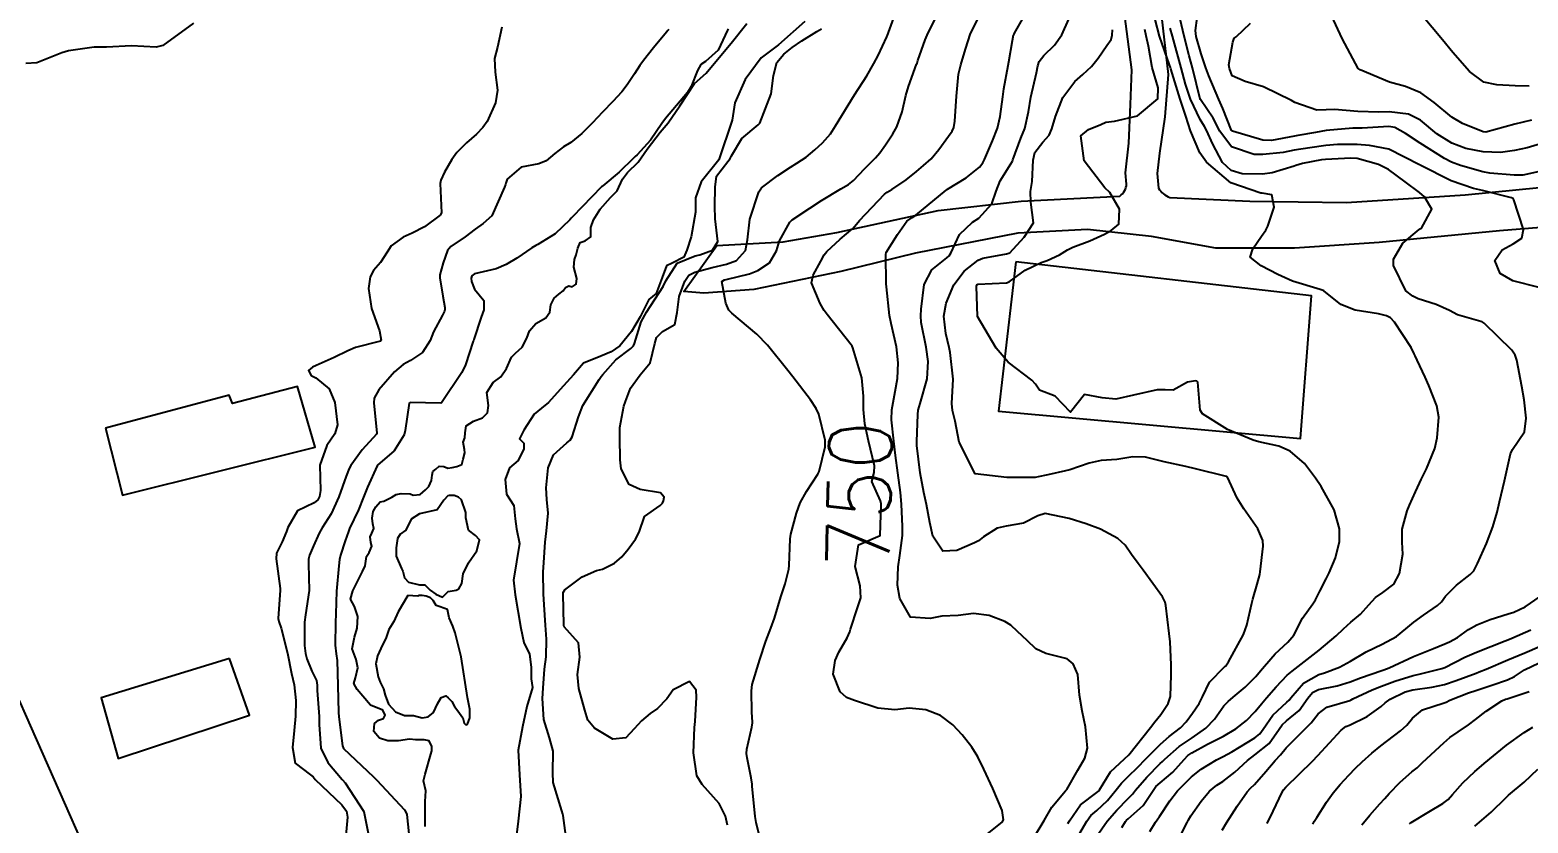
# Model space of a CAD drawing. Header units: metres. Extents: x 318500 to 325275, y 7408834 to 7428799.
# Drawn here: x 322122.5 to 322217.8, y 7422528 to 7422578.4 of the extents above; entities that cross this region are included whole.
import ezdxf
from ezdxf.enums import TextEntityAlignment as Align

# ---------------------------------------------------------------- set-up
doc = ezdxf.new("R2010")
doc.units = ezdxf.units.M
doc.header["$MEASUREMENT"] = 0
for name, color, linetype in [('Cotas', 45, 'Continuous'), ('Curvas de Nivel 1m', 11, 'Continuous'), ('Curvas de Nivel 5m', 15, 'Continuous'), ('Divisas', 45, 'Continuous'), ('Edificações', 30, 'Continuous'), ('Hidrografia', 140, 'Continuous'), ('Vias Primárias', 230, 'Continuous'), ('Vias Secundárias', 230, 'Continuous')]:
    doc.layers.add(name, color=color, linetype=linetype)
doc.styles.add('Style-STANDARD', font='STANDARD.shx')

msp = doc.modelspace()

# ---------------------------------------------------------------- linework, layer by layer
at = {"layer": 'Curvas de Nivel 1m', "flags": 128}
for points, elevation in [([(322166.876, 7422527.86), (322166.739, 7422528.416), (322166.342, 7422529.239), (322165.253, 7422530.437), (322164.91, 7422530.989), (322164.703, 7422532.447), (322164.778, 7422534.072), (322164.806, 7422534.446), (322164.888, 7422535.99), (322164.872, 7422536.446), (322164.445, 7422536.983), (322163.415, 7422536.465), (322163.003, 7422535.9), (322162.422, 7422535.283), (322161.953, 7422534.949), (322161.407, 7422534.49), (322160.925, 7422533.972), (322160.394, 7422533.403), (322159.571, 7422533.333), (322158.402, 7422534.017), (322157.978, 7422534.536), (322157.793, 7422535.166), (322157.422, 7422536.545), (322157.34, 7422537.437), (322157.486, 7422538.545), (322157.386, 7422539.458), (322156.489, 7422540.47), (322156.456, 7422540.56), (322156.451, 7422540.6), (322156.417, 7422542.561), (322156.427, 7422542.655), (322156.523, 7422542.831), (322157.634, 7422543.646), (322158.535, 7422544.049), (322158.924, 7422544.138), (322159.681, 7422544.519), (322160.143, 7422544.917), (322160.554, 7422545.416), (322161.017, 7422546.05), (322161.25, 7422546.5), (322161.585, 7422547.495), (322162.596, 7422548.198), (322162.727, 7422548.349), (322162.8, 7422548.477), (322162.849, 7422548.723), (322162.605, 7422548.998), (322161.322, 7422549.214), (322160.61, 7422549.535), (322160.097, 7422550.515), (322160.046, 7422551.098), (322160.018, 7422552.516), (322160.027, 7422553.149), (322160.275, 7422554.514), (322160.38, 7422554.816), (322160.691, 7422555.648), (322161.309, 7422556.501), (322161.941, 7422557.263), (322162.237, 7422558.487), (322162.344, 7422558.878), (322162.742, 7422559.255), (322163.513, 7422559.705), (322163.658, 7422560.467), (322163.803, 7422561.497), (322164.144, 7422562.46), (322164.402, 7422562.839), (322164.789, 7422563.028), (322165.901, 7422563.331), (322166.797, 7422563.551), (322167.436, 7422563.785), (322168.001, 7422564.412), (322168.138, 7422565.093), (322168.289, 7422566.408), (322168.857, 7422568.147), (322169.026, 7422568.398), (322170.067, 7422569.188), (322170.88, 7422569.724), (322171.277, 7422569.973), (322171.865, 7422570.36), (322172.43, 7422570.822), (322172.904, 7422571.269), (322173.411, 7422571.844), (322173.737, 7422572.338), (322174.94, 7422574.32), (322175.732, 7422575.535), (322176.179, 7422576.302), (322176.452, 7422576.824), (322176.996, 7422578.015), (322177.074, 7422578.214), (322177.099, 7422578.289), (322177.607, 7422579.691)], 748), ([(322169.083, 7422526.388), (322168.688, 7422528.032), (322168.631, 7422528.395), (322168.427, 7422530.331), (322168.426, 7422530.399), (322168.428, 7422530.466), (322168.365, 7422530.858), (322168.116, 7422532.141), (322168.077, 7422532.405), (322168.096, 7422532.693), (322168.405, 7422534.095), (322168.455, 7422534.354), (322168.456, 7422534.399), (322168.42, 7422535.041), (322168.393, 7422536.401), (322168.444, 7422536.81), (322168.913, 7422538.393), (322169.296, 7422539.57), (322169.612, 7422540.383), (322169.849, 7422541.031), (322170.256, 7422542.374), (322170.528, 7422543.217), (322170.771, 7422544.134), (322170.789, 7422544.368), (322170.857, 7422546.075), (322170.902, 7422546.367), (322171.249, 7422547.704), (322171.492, 7422548.361), (322171.88, 7422549.084), (322172.618, 7422550.191), (322172.69, 7422550.349), (322173.069, 7422551.918), (322173.075, 7422552.344), (322172.675, 7422554.004), (322172.515, 7422554.352), (322172.136, 7422554.906), (322171.029, 7422556.367), (322170.706, 7422556.775), (322169.411, 7422558.39), (322168.74, 7422559.093), (322167.144, 7422560.424), (322166.961, 7422560.626), (322166.766, 7422561.069), (322166.506, 7422562.433), (322166.673, 7422562.54), (322166.782, 7422562.563), (322168.273, 7422562.923), (322168.791, 7422563.133), (322169.548, 7422563.639), (322169.972, 7422564.383), (322170.174, 7422565.025), (322170.838, 7422566.223), (322170.907, 7422566.301), (322170.988, 7422566.369), (322172.093, 7422567.112), (322172.852, 7422567.596), (322174.083, 7422568.332), (322174.571, 7422568.618), (322174.868, 7422568.87), (322175.586, 7422569.602), (322176.28, 7422570.299), (322176.555, 7422570.635), (322176.903, 7422571.135), (322177.372, 7422571.827), (322177.624, 7422572.283), (322177.976, 7422573.233), (322178.211, 7422574.277), (322178.376, 7422574.848), (322178.892, 7422576.271), (322178.916, 7422576.325), (322178.973, 7422576.5), (322179.442, 7422577.815), (322179.631, 7422578.261), (322180.231, 7422579.471)], 749), ([(322186.319, 7422527.029), (322187.011, 7422528.15), (322187.492, 7422528.993), (322188.358, 7422530.028), (322188.407, 7422530.081), (322188.446, 7422530.129), (322189.141, 7422531.36), (322189.591, 7422532.118), (322189.757, 7422532.756), (322189.638, 7422534.118), (322189.413, 7422535.132), (322189.258, 7422536.122), (322189.137, 7422537.446), (322188.85, 7422538.126), (322188.473, 7422538.446), (322187.097, 7422538.771), (322186.479, 7422539.08), (322185.922, 7422539.609), (322185.316, 7422540.178), (322184.883, 7422540.571), (322184.499, 7422540.806), (322183.513, 7422541.192), (322182.507, 7422541.326), (322181.53, 7422541.2), (322180.504, 7422541.151), (322179.758, 7422540.994), (322178.502, 7422541.089), (322177.83, 7422542.277), (322177.683, 7422543.124), (322177.719, 7422544.278), (322177.829, 7422544.999), (322177.987, 7422546.276), (322177.999, 7422546.856), (322177.938, 7422548.277), (322177.871, 7422549.014), (322177.696, 7422550.279), (322177.539, 7422551.379), (322177.434, 7422552.282), (322177.303, 7422553.651), (322177.311, 7422554.284), (322177.535, 7422555.438), (322177.685, 7422556.28), (322177.722, 7422557.273), (322177.62, 7422558.281), (322177.272, 7422559.765), (322177.159, 7422560.286), (322176.972, 7422562.094), (322176.963, 7422562.288), (322176.93, 7422564.167), (322176.952, 7422564.289), (322177.67, 7422565.439), (322178.274, 7422566.276), (322178.607, 7422566.507), (322178.844, 7422566.66), (322180.76, 7422568.242), (322180.817, 7422568.285), (322180.861, 7422568.318), (322182.052, 7422569.043), (322182.883, 7422569.712), (322183.1, 7422569.995), (322183.211, 7422570.207), (322183.722, 7422571.388), (322184.031, 7422572.199), (322184.194, 7422572.931), (322184.367, 7422574.196), (322184.444, 7422574.699), (322184.705, 7422576.193), (322184.746, 7422576.419), (322184.994, 7422577.768), (322185.061, 7422578.127), (322185.087, 7422578.189), (322185.199, 7422578.384), (322186.218, 7422580.172)], 751), ([(322188.506, 7422527.951), (322188.603, 7422528.127), (322189.313, 7422529.153), (322190.357, 7422529.932), (322190.459, 7422530.008), (322190.525, 7422530.108), (322191.219, 7422531.256), (322192.099, 7422532.084), (322192.393, 7422532.33), (322193.755, 7422534.06), (322194.041, 7422534.43), (322194.423, 7422534.898), (322194.883, 7422535.596), (322195.035, 7422536.044), (322195.084, 7422537.42), (322195.075, 7422538.044), (322195.005, 7422539.525), (322194.958, 7422540.045), (322194.746, 7422541.818), (322194.702, 7422542.048), (322194.525, 7422542.387), (322193.288, 7422544.069), (322192.974, 7422544.493), (322192.56, 7422545.068), (322192.146, 7422545.668), (322191.679, 7422546.093), (322190.579, 7422546.685), (322189.669, 7422547.034), (322188.588, 7422547.357), (322187.072, 7422547.674), (322186.591, 7422547.539), (322185.695, 7422547.062), (322184.58, 7422546.881), (322184.015, 7422546.759), (322183.144, 7422546.204), (322182.822, 7422545.952), (322182.564, 7422545.825), (322181.446, 7422545.337), (322180.556, 7422545.294), (322179.928, 7422546.25), (322179.723, 7422547.113), (322179.53, 7422548.256), (322179.359, 7422549.01), (322179.114, 7422550.263), (322178.905, 7422552.008), (322178.896, 7422552.266), (322178.964, 7422553.977), (322178.997, 7422554.265), (322179.111, 7422554.69), (322179.557, 7422556.257), (322179.626, 7422557.346), (322179.497, 7422558.258), (322179.184, 7422559.833), (322179.153, 7422560.264), (322179.182, 7422560.682), (322179.371, 7422562.261), (322179.86, 7422563.188), (322180.806, 7422563.946), (322180.964, 7422564.081), (322181.07, 7422564.236), (322181.625, 7422565.431), (322182.439, 7422566.216), (322182.843, 7422566.474), (322183.673, 7422567.381), (322183.944, 7422568.199), (322184.214, 7422568.853), (322184.886, 7422569.92), (322184.981, 7422570.096), (322185.012, 7422570.188), (322185.527, 7422571.565), (322185.767, 7422572.177), (322186.002, 7422573.245), (322186.16, 7422574.172), (322186.523, 7422575.726), (322186.608, 7422576.165), (322186.693, 7422576.446), (322186.98, 7422576.819), (322187.657, 7422577.483), (322188.117, 7422578.143), (322189.02, 7422580.13)], 752), ([(322218.475, 7422562.062), (322216.797, 7422562.494), (322215.986, 7422562.96), (322215.649, 7422563.777), (322216.127, 7422564.463), (322216.826, 7422564.832), (322217.378, 7422565.208), (322217.479, 7422565.754), (322216.859, 7422567.629), (322216.817, 7422567.718), (322216.706, 7422567.762), (322214.867, 7422568.23), (322214.299, 7422568.368), (322212.875, 7422568.837), (322210.91, 7422569.84), (322210.89, 7422569.853), (322210.859, 7422569.872), (322208.905, 7422570.866), (322207.696, 7422571.1), (322206.909, 7422571.148), (322205.659, 7422571.162), (322204.908, 7422571.099), (322203.885, 7422570.955), (322202.903, 7422570.787), (322202.199, 7422570.659), (322200.898, 7422570.516), (322200.35, 7422570.527), (322198.905, 7422571.014), (322198.175, 7422572.011), (322197.748, 7422572.838), (322196.94, 7422574.011), (322196.927, 7422574.03), (322196.924, 7422574.046), (322196.423, 7422576.035), (322196.23, 7422576.788), (322195.9, 7422578.041), (322195.567, 7422579.492)], 757), ([(322218.887, 7422569.516), (322217.43, 7422569.206), (322216.882, 7422569.208), (322215.341, 7422569.326), (322214.884, 7422569.409), (322213.477, 7422569.811), (322212.893, 7422570.033), (322212.456, 7422570.265), (322210.911, 7422571.233), (322209.971, 7422571.854), (322209.295, 7422572.236), (322208.924, 7422572.294), (322207.215, 7422572.188), (322206.923, 7422572.188), (322206.63, 7422572.196), (322204.921, 7422572.041), (322204.249, 7422571.93), (322203.137, 7422571.727), (322202.916, 7422571.689), (322201.458, 7422571.419), (322200.912, 7422571.428), (322198.973, 7422571.999), (322198.938, 7422572.018), (322198.92, 7422572.05), (322198.368, 7422573.442), (322198.098, 7422574.013), (322197.465, 7422575.52), (322197.287, 7422576.025), (322196.983, 7422576.921), (322196.672, 7422578.033), (322196.625, 7422578.413), (322196.841, 7422580.032)], 758), ([(322217.83, 7422574.878), (322216.957, 7422574.882), (322215.777, 7422574.959), (322214.96, 7422575.115), (322214.043, 7422575.804), (322212.988, 7422577.018), (322212.324, 7422577.827), (322211.016, 7422579.396)], 761), ([(322152.528, 7422578.617), (322152.246, 7422577.356), (322152.055, 7422576.624), (322152.098, 7422575.764), (322152.248, 7422574.62), (322152.119, 7422573.809), (322151.582, 7422572.63), (322151.31, 7422572.238), (322150.907, 7422571.806), (322150.281, 7422571.267), (322149.668, 7422570.658), (322149.347, 7422570.199), (322148.871, 7422569.39), (322148.639, 7422568.896), (322148.605, 7422568.673), (322148.693, 7422566.819), (322148.601, 7422566.672), (322147.593, 7422565.918), (322146.822, 7422565.515), (322146.246, 7422565.271), (322145.493, 7422564.71), (322145.22, 7422564.298), (322144.794, 7422563.643), (322144.365, 7422563.148), (322144.14, 7422562.73), (322144.041, 7422561.996), (322144.224, 7422560.725), (322144.739, 7422559.301), (322144.849, 7422558.718), (322144.801, 7422558.647), (322144.728, 7422558.618), (322143.21, 7422558.248), (322142.719, 7422558.034), (322141.857, 7422557.609), (322140.705, 7422557.093), (322140.488, 7422556.989), (322140.218, 7422556.777), (322140.393, 7422556.471), (322140.695, 7422556.308), (322141.548, 7422555.616), (322141.906, 7422554.752), (322142.079, 7422553.328), (322141.906, 7422552.751), (322141.388, 7422552.009), (322140.951, 7422550.765), (322140.987, 7422549.148), (322140.92, 7422548.765), (322140.816, 7422548.548), (322140.594, 7422548.359), (322139.521, 7422547.851), (322138.913, 7422546.795), (322138.831, 7422546.531), (322138.556, 7422545.88), (322138.186, 7422545.163), (322138.166, 7422544.804), (322138.416, 7422542.906), (322138.42, 7422542.801), (322138.299, 7422540.995), (322138.336, 7422540.802), (322138.484, 7422540.382), (322138.886, 7422538.794), (322139.154, 7422537.497), (322139.306, 7422536.787), (322139.421, 7422535.789), (322139.391, 7422534.785), (322139.31, 7422533.872), (322139.203, 7422532.788), (322139.378, 7422531.793), (322140.363, 7422531.048), (322140.514, 7422530.92), (322140.655, 7422530.766), (322142.336, 7422529.152), (322142.636, 7422528.737), (322142.707, 7422528.353), (322142.56, 7422526.737)], 749), ([(322163.139, 7422578.478), (322163.077, 7422578.401), (322162.997, 7422578.295), (322162.166, 7422577.309), (322161.516, 7422576.502), (322161.291, 7422576.179), (322160.957, 7422575.65), (322160.498, 7422574.963), (322160.139, 7422574.518), (322159.566, 7422573.892), (322158.927, 7422573.218), (322158.274, 7422572.54), (322157.604, 7422571.855), (322156.901, 7422571.29), (322156.447, 7422571.016), (322155.884, 7422570.575), (322155.34, 7422570.126), (322154.88, 7422569.925), (322153.756, 7422569.722), (322152.865, 7422568.962), (322152.783, 7422568.689), (322152.757, 7422568.612), (322152.687, 7422568.441), (322151.877, 7422566.624), (322151.336, 7422566.129), (322150.827, 7422565.766), (322150.195, 7422565.273), (322149.266, 7422564.663), (322149.055, 7422564.417), (322148.794, 7422563.63), (322148.584, 7422562.871), (322148.574, 7422562.672), (322148.768, 7422561.508), (322148.885, 7422560.792), (322148.897, 7422560.668), (322148.876, 7422560.55), (322148.754, 7422560.297), (322148.183, 7422559.231), (322147.952, 7422558.678), (322147.478, 7422557.923), (322146.711, 7422557.421), (322146.244, 7422557.16), (322145.684, 7422556.705), (322144.688, 7422555.541), (322144.397, 7422555.009), (322144.373, 7422554.723), (322144.578, 7422552.794), (322144.547, 7422552.721), (322143.631, 7422551.734), (322142.921, 7422550.737), (322142.817, 7422550.539), (322142.613, 7422550.048), (322142.15, 7422548.747), (322141.671, 7422547.667), (322141.087, 7422546.762), (322140.897, 7422546.433), (322140.553, 7422545.623), (322140.289, 7422545.029), (322140.225, 7422544.775), (322140.232, 7422544.469), (322140.279, 7422542.774), (322140.032, 7422541.242), (322139.968, 7422540.778), (322139.968, 7422539.277), (322140.032, 7422538.776), (322140.122, 7422538.441), (322140.449, 7422537.652), (322140.726, 7422537.049), (322140.77, 7422536.765), (322140.78, 7422536.419), (322140.895, 7422534.763), (322140.901, 7422534.264), (322141.013, 7422532.761), (322141.466, 7422531.849), (322142.36, 7422530.762), (322142.379, 7422530.74), (322142.552, 7422530.544), (322143.747, 7422528.726), (322144.098, 7422526.927)], 748), ([(322166.915, 7422578.517), (322166.866, 7422578.431), (322166.265, 7422577.153), (322165.477, 7422576.445), (322165.173, 7422576.241), (322164.961, 7422575.876), (322164.549, 7422574.853), (322164.326, 7422574.459), (322162.923, 7422572.814), (322162.683, 7422572.484), (322161.972, 7422571.426), (322161.116, 7422570.507), (322160.997, 7422570.399), (322160.887, 7422570.291), (322159.985, 7422569.407), (322158.935, 7422568.529), (322158.895, 7422568.494), (322158.859, 7422568.461), (322157.017, 7422566.557), (322156.929, 7422566.468), (322156.837, 7422566.372), (322155.917, 7422565.481), (322154.813, 7422564.787), (322154.677, 7422564.727), (322154.427, 7422564.594), (322153.468, 7422563.935), (322152.794, 7422563.516), (322152.168, 7422563.241), (322150.784, 7422562.92), (322150.617, 7422562.808), (322150.567, 7422562.643), (322150.584, 7422562.449), (322150.773, 7422561.958), (322151.369, 7422561.234), (322151.383, 7422560.631), (322151.213, 7422560.173), (322150.732, 7422558.758), (322150.709, 7422558.662), (322150.703, 7422558.64), (322150.214, 7422557.14), (322149.978, 7422556.651), (322148.681, 7422554.729), (322148.645, 7422554.705), (322146.681, 7422554.745), (322146.624, 7422554.691), (322146.379, 7422552.969), (322146.307, 7422552.695), (322145.672, 7422551.667), (322144.621, 7422550.757), (322144.601, 7422550.739), (322144.589, 7422550.72), (322143.978, 7422549.354), (322143.719, 7422548.729), (322143.397, 7422547.923), (322142.843, 7422546.737), (322142.76, 7422546.545), (322142.558, 7422545.942), (322142.257, 7422545.031), (322142.191, 7422544.745), (322142.148, 7422544.358), (322142.014, 7422542.748), (322141.956, 7422541.29), (322141.936, 7422540.748), (322141.92, 7422539.297), (322141.983, 7422538.747), (322142.039, 7422538.329), (322142.089, 7422536.745), (322142.141, 7422535.017), (322142.163, 7422534.744), (322142.382, 7422532.895), (322142.445, 7422532.739), (322144.362, 7422530.932), (322144.469, 7422530.826), (322144.572, 7422530.717), (322146.332, 7422528.833), (322146.424, 7422528.689), (322146.478, 7422528.538), (322146.668, 7422526.684)], 747), ([(322156.663, 7422526.555), (322156.419, 7422528.468), (322156.394, 7422528.559), (322156.333, 7422528.761), (322155.778, 7422530.566), (322155.757, 7422531.175), (322155.776, 7422532.566), (322155.545, 7422533.416), (322155.196, 7422534.572), (322155.099, 7422535.905), (322155.146, 7422536.573), (322155.238, 7422537.787), (322155.332, 7422538.571), (322155.362, 7422539.686), (322155.287, 7422540.572), (322155.205, 7422541.878), (322155.177, 7422542.573), (322155.153, 7422543.955), (322155.189, 7422544.574), (322155.284, 7422545.848), (322155.366, 7422546.572), (322155.46, 7422547.704), (322155.39, 7422548.578), (322155.343, 7422549.315), (322155.466, 7422550.577), (322155.801, 7422551.404), (322156.644, 7422552.175), (322156.859, 7422552.345), (322156.984, 7422552.555), (322157.388, 7422553.83), (322157.669, 7422554.545), (322158.697, 7422556.2), (322158.836, 7422556.391), (322158.936, 7422556.528), (322159.777, 7422557.456), (322160.725, 7422558.189), (322160.892, 7422558.343), (322160.959, 7422558.507), (322161.385, 7422559.866), (322161.726, 7422560.496), (322162.776, 7422562.115), (322162.94, 7422562.478), (322163.657, 7422563.607), (322164.804, 7422564.082), (322165.106, 7422564.147), (322165.919, 7422564.439), (322166.262, 7422564.992), (322166.077, 7422566.438), (322166.055, 7422567.231), (322166.078, 7422568.438), (322166.168, 7422569.14), (322166.885, 7422570.084), (322167.04, 7422570.276), (322167.123, 7422570.427), (322167.782, 7422571.541), (322168.819, 7422572.402), (322168.921, 7422572.505), (322169.641, 7422574.389), (322169.793, 7422575.552), (322170.005, 7422576.384), (322170.447, 7422576.908), (322170.984, 7422577.334), (322171.594, 7422577.761), (322172.55, 7422578.354), (322172.841, 7422578.512)], 747), ([(322189.209, 7422527.234), (322189.724, 7422528.116), (322189.977, 7422528.472), (322190.34, 7422528.785), (322191.037, 7422529.413), (322191.586, 7422530.092), (322191.918, 7422530.535), (322192.373, 7422530.974), (322192.938, 7422531.515), (322193.465, 7422532.064), (322194.4, 7422533.011), (322194.958, 7422533.491), (322195.661, 7422534.037), (322196.024, 7422534.426), (322196.424, 7422534.982), (322196.859, 7422535.598), (322197.075, 7422536.02), (322197.518, 7422536.95), (322198.469, 7422537.928), (322198.508, 7422537.961), (322198.545, 7422537.999), (322198.711, 7422538.235), (322199.672, 7422539.982), (322199.894, 7422540.584), (322200.214, 7422541.975), (322200.274, 7422542.224), (322200.538, 7422543.196), (322200.706, 7422543.81), (322200.739, 7422543.968), (322200.924, 7422545.609), (322200.908, 7422545.967), (322200.581, 7422546.71), (322199.699, 7422547.984), (322199.274, 7422548.654), (322198.66, 7422549.999), (322198.64, 7422550.02), (322198.62, 7422550.025), (322198.585, 7422550.036), (322196.627, 7422550.527), (322196.003, 7422550.663), (322194.634, 7422550.962), (322193.439, 7422551.267), (322192.638, 7422551.285), (322191.617, 7422551.113), (322190.634, 7422551.059), (322189.862, 7422550.887), (322188.625, 7422550.457), (322188.363, 7422550.395), (322187.242, 7422550.151), (322186.618, 7422550.004), (322186.427, 7422549.972), (322184.618, 7422549.977), (322182.62, 7422550.21), (322181.598, 7422552.226), (322181.344, 7422553.556), (322181.166, 7422554.233), (322181.132, 7422554.681), (322181.22, 7422556.232), (322181.026, 7422557.935), (322180.953, 7422558.237), (322180.743, 7422559.13), (322180.632, 7422560.242), (322180.768, 7422561.063), (322181.258, 7422562.233), (322181.909, 7422563.107), (322182.804, 7422563.805), (322183.096, 7422563.917), (322184.604, 7422564.192), (322184.762, 7422564.239), (322184.811, 7422564.273), (322185.736, 7422565.266), (322186.322, 7422566.168), (322186.162, 7422567.48), (322186.142, 7422568.171), (322186.245, 7422568.794), (322186.293, 7422570.169), (322186.413, 7422570.652), (322186.907, 7422571.313), (322187.31, 7422571.758), (322187.487, 7422572.151), (322187.714, 7422572.934), (322188.19, 7422574.141), (322188.956, 7422575.169), (322189.468, 7422575.619), (322190.019, 7422576.12), (322190.439, 7422576.654), (322190.99, 7422577.455), (322191.268, 7422577.834), (322191.33, 7422578.105), (322191.345, 7422578.446)], 753), ([(322190.32, 7422527.123), (322191.006, 7422528.1), (322191.629, 7422528.802), (322192.352, 7422529.548), (322192.609, 7422529.824), (322192.811, 7422530.073), (322193.53, 7422530.905), (322194.386, 7422531.773), (322194.529, 7422531.908), (322194.664, 7422532.047), (322195.575, 7422532.861), (322196.404, 7422533.415), (322197.278, 7422534.017), (322197.826, 7422534.602), (322198.432, 7422535.437), (322198.707, 7422535.725), (322199.027, 7422535.991), (322199.79, 7422536.64), (322200.46, 7422537.317), (322200.766, 7422537.666), (322201.009, 7422537.965), (322201.679, 7422538.757), (322202.485, 7422539.491), (322202.872, 7422539.944), (322203.426, 7422541.016), (322204.077, 7422541.927), (322204.261, 7422542.187), (322204.532, 7422542.738), (322204.931, 7422543.527), (322205.129, 7422543.911), (322205.524, 7422544.869), (322205.77, 7422545.902), (322205.778, 7422546.706), (322205.436, 7422547.907), (322204.622, 7422549.389), (322204.263, 7422549.925), (322203.563, 7422550.86), (322202.647, 7422551.65), (322201.919, 7422551.957), (322200.654, 7422552.237), (322200.293, 7422552.338), (322198.665, 7422553.032), (322197.075, 7422554.024), (322196.914, 7422554.258), (322196.767, 7422556.029), (322196.701, 7422556.107), (322196.62, 7422556.112), (322196.117, 7422556.036), (322195.209, 7422555.53), (322194.695, 7422555.542), (322194.177, 7422555.54), (322192.691, 7422555.203), (322191.55, 7422554.959), (322190.689, 7422555.041), (322189.557, 7422555.255), (322188.68, 7422554.13), (322187.69, 7422555.145), (322186.694, 7422555.528), (322186.445, 7422555.911), (322186.217, 7422556.167), (322184.717, 7422557.306), (322183.959, 7422558.198), (322182.76, 7422560.21), (322182.704, 7422562.135), (322182.721, 7422562.211), (322182.747, 7422562.244), (322182.781, 7422562.263), (322184.616, 7422562.358), (322184.784, 7422562.424), (322185.803, 7422563.167), (322186.802, 7422563.648), (322187.183, 7422563.776), (322187.983, 7422564.142), (322188.488, 7422564.462), (322188.817, 7422564.628), (322189.905, 7422565.038), (322190.83, 7422565.459), (322191.262, 7422565.676), (322191.739, 7422566.097), (322191.799, 7422567.045), (322191.166, 7422568.105), (322190.864, 7422568.41), (322189.544, 7422570.123), (322189.323, 7422571.717), (322189.817, 7422572.121), (322190.599, 7422572.438), (322190.925, 7422572.587), (322191.471, 7422572.647), (322192.929, 7422572.985), (322194.225, 7422574.061), (322194.244, 7422574.768), (322193.875, 7422576.066), (322193.642, 7422577.419), (322193.486, 7422578.073), (322193.396, 7422578.466)], 754), ([(322193.725, 7422527.46), (322194.082, 7422528.054), (322194.186, 7422528.198), (322194.335, 7422528.411), (322194.994, 7422529.4), (322195.488, 7422530.039), (322195.916, 7422530.485), (322196.374, 7422530.935), (322196.977, 7422531.425), (322197.965, 7422532.006), (322198.392, 7422532.23), (322198.926, 7422532.523), (322200.404, 7422533.409), (322200.717, 7422533.657), (322200.932, 7422533.965), (322201.532, 7422534.851), (322202.436, 7422535.688), (322202.576, 7422535.81), (322202.677, 7422535.946), (322203.494, 7422536.895), (322204.463, 7422537.432), (322204.832, 7422537.547), (322205.788, 7422537.9), (322206.474, 7422538.292), (322207.469, 7422538.891), (322208.485, 7422539.365), (322209.402, 7422539.856), (322210.005, 7422540.34), (322210.504, 7422540.769), (322211.126, 7422541.216), (322212.004, 7422541.818), (322212.267, 7422542.071), (322212.529, 7422542.423), (322213.211, 7422543.132), (322214.08, 7422543.795), (322214.313, 7422544.032), (322214.557, 7422544.506), (322215.119, 7422545.782), (322215.527, 7422546.835), (322215.803, 7422547.772), (322215.962, 7422548.418), (322216.26, 7422549.766), (322216.647, 7422551.483), (322216.779, 7422551.758), (322217.533, 7422552.881), (322217.657, 7422553.75), (322217.527, 7422554.922), (322217.378, 7422555.753), (322217.049, 7422557.435), (322216.956, 7422557.758), (322216.735, 7422558.07), (322214.977, 7422559.787), (322214.841, 7422559.868), (322214.761, 7422559.892), (322213.287, 7422560.327), (322212.768, 7422560.591), (322211.929, 7422560.986), (322210.775, 7422561.345), (322210.437, 7422561.505), (322209.996, 7422561.852), (322209.215, 7422563.453), (322209.21, 7422563.864), (322209.809, 7422564.872), (322210.839, 7422565.76), (322210.891, 7422565.788), (322210.992, 7422565.838), (322211.643, 7422567.041), (322211.184, 7422567.837), (322210.864, 7422568.113), (322209.954, 7422568.773), (322208.885, 7422569.568), (322208.258, 7422569.879), (322206.895, 7422570.263), (322206.507, 7422570.292), (322204.894, 7422570.211), (322204.633, 7422570.185), (322203.423, 7422569.942), (322203.012, 7422569.824), (322202.887, 7422569.78), (322201.499, 7422569.346), (322200.88, 7422569.277), (322199.58, 7422569.289), (322198.882, 7422569.499), (322198.346, 7422570.008), (322197.714, 7422571.212), (322197.337, 7422572.024), (322197.194, 7422572.297), (322196.927, 7422572.756), (322196.31, 7422574.036), (322195.992, 7422575.002), (322195.72, 7422576.043), (322195.218, 7422577.827), (322195.156, 7422578.048), (322195.005, 7422578.556)], 756), ([(322218.913, 7422571.302), (322217.706, 7422570.954), (322216.905, 7422570.782), (322216.02, 7422570.656), (322214.903, 7422570.684), (322213.817, 7422570.895), (322212.911, 7422571.237), (322211.977, 7422571.829), (322210.929, 7422572.703), (322210.17, 7422573.089), (322208.934, 7422573.228), (322208.27, 7422573.217), (322206.934, 7422573.258), (322205.471, 7422573.379), (322204.934, 7422573.361), (322204.348, 7422573.343), (322202.939, 7422573.84), (322202.724, 7422573.952), (322200.953, 7422574.834), (322199.782, 7422575.163), (322198.963, 7422575.526), (322198.776, 7422576.003), (322198.741, 7422576.236), (322198.995, 7422577.67), (322199.083, 7422577.915), (322199.213, 7422577.998), (322200.13, 7422578.868)], 759), ([(322195.509, 7422526.847), (322196.088, 7422528.032), (322196.172, 7422528.192), (322196.336, 7422528.446), (322196.993, 7422529.378), (322197.522, 7422530.013), (322197.984, 7422530.388), (322198.37, 7422530.64), (322199.133, 7422531.234), (322199.921, 7422531.977), (322200.394, 7422532.325), (322201.307, 7422533.055), (322201.944, 7422533.955), (322202.134, 7422534.233), (322202.418, 7422534.482), (322203.221, 7422535.146), (322203.772, 7422535.93), (322204.071, 7422536.301), (322204.448, 7422536.481), (322205.632, 7422536.722), (322206.456, 7422536.977), (322207.114, 7422537.229), (322208.467, 7422537.689), (322208.604, 7422537.732), (322208.928, 7422537.863), (322210.478, 7422538.592), (322211.764, 7422539.102), (322212.486, 7422539.38), (322212.783, 7422539.512), (322213.273, 7422539.802), (322213.984, 7422540.309), (322214.502, 7422540.592), (322215.353, 7422540.932), (322216.513, 7422541.302), (322216.857, 7422541.412), (322217.59, 7422541.744), (322218.53, 7422542.399)], 757), ([(322198.325, 7422527.532), (322198.597, 7422527.996), (322199.278, 7422529.054), (322199.915, 7422529.977), (322200.13, 7422530.207), (322200.367, 7422530.44), (322201.085, 7422531.257), (322201.682, 7422531.957), (322202.019, 7422532.329), (322202.398, 7422532.766), (322203.545, 7422533.933), (322203.976, 7422534.367), (322204.425, 7422534.939), (322204.973, 7422535.371), (322206.438, 7422535.786), (322206.511, 7422535.817), (322206.634, 7422535.888), (322207.859, 7422536.465), (322208.453, 7422536.704), (322209.296, 7422537.019), (322210.463, 7422537.368), (322210.84, 7422537.459), (322212.29, 7422537.813), (322212.471, 7422537.879), (322213.743, 7422538.531), (322214.481, 7422538.865), (322216.311, 7422539.585), (322216.489, 7422539.653), (322216.731, 7422539.756), (322217.948, 7422540.289)], 758), ([(322201.178, 7422527.962), (322201.559, 7422528.741), (322202.13, 7422529.952), (322202.218, 7422530.096), (322202.365, 7422530.269), (322203.223, 7422531.092), (322204.054, 7422531.925), (322204.394, 7422532.291), (322205.884, 7422533.898), (322206.185, 7422534.122), (322206.415, 7422534.223), (322207.545, 7422534.757), (322208.433, 7422535.398), (322208.677, 7422535.626), (322209.001, 7422535.862), (322209.964, 7422536.33), (322210.449, 7422536.458), (322211.651, 7422536.623), (322212.455, 7422536.8), (322213.204, 7422537.057), (322214.466, 7422537.528), (322214.655, 7422537.599), (322215.097, 7422537.781), (322216.476, 7422538.37), (322217.562, 7422538.825), (322218.485, 7422539.216)], 759), ([(322207.197, 7422527.881), (322207.716, 7422528.5), (322208.35, 7422529.208), (322208.662, 7422529.559), (322208.928, 7422529.861), (322209.629, 7422530.594), (322210.381, 7422531.243), (322210.71, 7422531.51), (322211.058, 7422531.83), (322212.403, 7422533.09), (322212.788, 7422533.424), (322213.314, 7422533.801), (322213.971, 7422534.24), (322214.422, 7422534.572), (322215.111, 7422535.099), (322216.102, 7422535.765), (322216.341, 7422535.862), (322216.442, 7422535.889), (322217.838, 7422536.35)], 761), ([(322210.24, 7422527.933), (322210.333, 7422528.017), (322211.469, 7422528.697), (322212.351, 7422529.228), (322212.68, 7422529.482), (322212.97, 7422529.804), (322213.613, 7422530.556), (322214.382, 7422531.258), (322214.668, 7422531.503), (322214.983, 7422531.781), (322216.402, 7422532.937), (322217.529, 7422533.743), (322218.072, 7422534.078)], 762), ([(322214.382, 7422527.789), (322215.428, 7422528.689), (322216.358, 7422529.6), (322216.438, 7422529.68), (322216.529, 7422529.757), (322217.516, 7422530.599), (322218.385, 7422531.423)], 763)]:
    msp.add_lwpolyline(points, dxfattribs=dict(at, elevation=elevation))
at = {"layer": 'Curvas de Nivel 5m', "flags": 128}
for points, elevation in [([(322183.301, 7422527.22), (322184.329, 7422528.044), (322184.419, 7422528.189), (322184.339, 7422528.795), (322183.732, 7422530.196), (322183.166, 7422531.414), (322182.787, 7422532.206), (322182.396, 7422532.825), (322181.779, 7422533.595), (322181.194, 7422534.228), (322180.419, 7422534.821), (322179.48, 7422535.198), (322178.426, 7422535.307), (322177.514, 7422535.189), (322176.425, 7422535.304), (322174.952, 7422535.793), (322174.435, 7422535.985), (322174.024, 7422536.326), (322173.587, 7422537.469), (322173.707, 7422538.331), (322173.943, 7422538.853), (322174.482, 7422539.775), (322174.644, 7422540.161), (322174.69, 7422540.317), (322175.138, 7422541.684), (322175.344, 7422542.308), (322175.31, 7422543.09), (322174.993, 7422544.313), (322175.186, 7422545.686), (322176.57, 7422546.29), (322176.628, 7422548.261), (322176.627, 7422548.29), (322176.602, 7422548.477), (322176.036, 7422549.721), (322176.192, 7422550.296), (322176.211, 7422550.712), (322175.831, 7422552.302), (322175.593, 7422553.38), (322175.504, 7422554.308), (322175.524, 7422555.143), (322175.411, 7422556.309), (322174.829, 7422558.218), (322174.788, 7422558.319), (322174.731, 7422558.413), (322173.199, 7422560.343), (322173.023, 7422560.606), (322172.767, 7422561.046), (322172.212, 7422562.356), (322172.306, 7422562.836), (322172.801, 7422563.726), (322173.015, 7422564.139), (322173.173, 7422564.345), (322174.021, 7422565.133), (322174.832, 7422565.815), (322175.071, 7422566.082), (322175.253, 7422566.314), (322176.857, 7422567.989), (322177.028, 7422568.118), (322177.307, 7422568.286), (322178.23, 7422568.916), (322178.878, 7422569.437), (322179.332, 7422569.815), (322179.823, 7422570.256), (322180.312, 7422570.835), (322180.912, 7422571.693), (322181.142, 7422572.011), (322181.259, 7422572.235), (322181.331, 7422572.641), (322181.434, 7422574.233), (322181.56, 7422575.632), (322181.694, 7422576.229), (322181.989, 7422577.221), (322182.307, 7422578.22), (322183.014, 7422579.598)], 750), ([(322217.982, 7422572.697), (322216.927, 7422572.451), (322215.086, 7422571.951), (322214.922, 7422571.955), (322213.601, 7422572.484), (322212.931, 7422572.89), (322211.792, 7422573.831), (322210.949, 7422574.44), (322209.965, 7422574.845), (322208.959, 7422575.117), (322207.097, 7422575.898), (322206.972, 7422576.002), (322205.945, 7422577.911), (322205.02, 7422579.92)], 760), ([(322132.906, 7422578.881), (322130.975, 7422577.456), (322130.539, 7422577.35), (322128.975, 7422577.432), (322127.38, 7422577.36), (322126.974, 7422577.348), (322126.594, 7422577.344), (322124.971, 7422577.11), (322124.546, 7422576.986), (322122.96, 7422576.363), (322122.26, 7422576.321)], 750), ([(322191.946, 7422527.706), (322192.173, 7422528.082), (322192.244, 7422528.169), (322192.332, 7422528.247), (322193.3, 7422529.111), (322193.93, 7422530.056), (322194.111, 7422530.307), (322194.367, 7422530.539), (322195.184, 7422531.235), (322195.894, 7422532.035), (322196.144, 7422532.281), (322196.394, 7422532.449), (322197.381, 7422532.996), (322198.405, 7422533.519), (322199.197, 7422533.988), (322199.876, 7422534.521), (322200.427, 7422535.088), (322200.824, 7422535.576), (322201.134, 7422535.963), (322201.746, 7422536.661), (322202.462, 7422537.397), (322202.762, 7422537.649), (322203.149, 7422537.94), (322204.481, 7422538.98), (322205.571, 7422539.904), (322206.039, 7422540.354), (322206.503, 7422540.765), (322207.123, 7422541.271), (322207.646, 7422541.879), (322208.058, 7422542.344), (322208.532, 7422542.654), (322209.224, 7422543.176), (322209.602, 7422543.854), (322209.8, 7422545.089), (322209.76, 7422545.852), (322209.756, 7422546.679), (322210.081, 7422547.848), (322210.232, 7422548.22), (322210.618, 7422549.057), (322210.86, 7422549.603), (322210.974, 7422549.835), (322211.32, 7422550.513), (322211.831, 7422551.822), (322211.985, 7422552.496), (322212.096, 7422553.819), (322211.976, 7422554.535), (322211.466, 7422555.829), (322211.23, 7422556.347), (322210.726, 7422557.432), (322210.589, 7422557.703), (322210.531, 7422557.843), (322210.329, 7422558.253), (322209.271, 7422559.862), (322209.017, 7422560.121), (322208.764, 7422560.254), (322208.258, 7422560.382), (322206.767, 7422560.617), (322205.855, 7422560.988), (322204.779, 7422561.852), (322204.738, 7422561.879), (322204.542, 7422561.924), (322202.788, 7422562.471), (322201.865, 7422562.888), (322200.802, 7422563.433), (322200.09, 7422563.981), (322200.266, 7422564.53), (322200.83, 7422565.318), (322201.09, 7422565.713), (322201.232, 7422565.966), (322201.635, 7422567.179), (322201.482, 7422567.964), (322200.861, 7422568.051), (322200.769, 7422568.064), (322198.871, 7422568.713), (322197.318, 7422570.024), (322196.899, 7422570.634), (322196.307, 7422572.036), (322196.011, 7422572.958), (322195.641, 7422574.043), (322195.053, 7422575.965), (322195.029, 7422576.049), (322194.973, 7422576.235), (322194.338, 7422578.06), (322194.055, 7422579.109)], 755), ([(322204.077, 7422527.924), (322204.17, 7422528.084), (322204.336, 7422528.34), (322204.952, 7422529.31), (322205.383, 7422529.905), (322205.829, 7422530.438), (322206.377, 7422531.038), (322206.798, 7422531.471), (322207.222, 7422531.882), (322207.834, 7422532.437), (322208.4, 7422532.906), (322209.649, 7422533.851), (322210.053, 7422534.208), (322210.422, 7422534.651), (322211.066, 7422535.195), (322212.437, 7422535.63), (322212.56, 7422535.687), (322212.788, 7422535.807), (322213.973, 7422536.269), (322214.45, 7422536.423), (322215.473, 7422536.756), (322216.46, 7422537.103), (322216.9, 7422537.317), (322217.542, 7422537.744), (322218.475, 7422538.191)], 760)]:
    msp.add_lwpolyline(points, dxfattribs=dict(at, elevation=elevation))
at = {"layer": 'Divisas'}
msp.add_lwpolyline([(322161.739, 7422372.238), (322156.986, 7422394.962), (322153.88, 7422410.201), (322149.098, 7422434.38), (322143.123, 7422458.327), (322136.204, 7422486.704), (322132.879, 7422500), (322132.107, 7422503.377), (322126.878, 7422524.401), (322114.043, 7422553.415), (322100.676, 7422582.137), (322088.639, 7422609.574), (322070.029, 7422656.014), (322062.925, 7422673.938), (322058.33, 7422685.715), (322057.295, 7422687.151), (322047.85, 7422699.023), (322032.262, 7422718.527), (322030.649, 7422728.035), (322028.338, 7422742.254), (322024.501, 7422750.247), (321994.245, 7422807.189)], dxfattribs=at)
at = {"layer": 'Edificações'}
for points in [[(322185.205, 7422563.688), (322184.095, 7422554.19), (322203.308, 7422552.457), (322204.001, 7422561.539)], [(322127.33, 7422553.119), (322128.399, 7422548.844), (322140.659, 7422551.908), (322139.519, 7422555.755), (322135.385, 7422554.686), (322135.184, 7422555.203)], [(322135.203, 7422538.457), (322127.045, 7422535.959), (322128.123, 7422532.089), (322136.477, 7422534.849)]]:
    msp.add_lwpolyline(points, close=True, dxfattribs=at)
at = {"layer": 'Hidrografia'}
for points in [[(322147.645, 7422527.772), (322147.645, 7422528.246), (322147.645, 7422528.879), (322147.645, 7422529.354), (322147.697, 7422530.039), (322147.539, 7422530.672), (322147.645, 7422531.094), (322148.01, 7422532.379), (322148.063, 7422532.59), (322148.063, 7422532.853), (322147.905, 7422533.222), (322147.588, 7422533.275), (322147.061, 7422533.275), (322146.639, 7422533.328), (322145.953, 7422533.222), (322145.267, 7422533.222), (322144.74, 7422533.381), (322144.37, 7422533.802), (322144.423, 7422534.33), (322144.687, 7422534.541), (322145.003, 7422534.646), (322145.109, 7422534.857), (322144.951, 7422535.173), (322144.159, 7422535.49), (322143.685, 7422536.07), (322143.315, 7422536.492), (322143.104, 7422536.861), (322143.21, 7422537.23), (322143.368, 7422537.863), (322143.263, 7422538.39), (322142.999, 7422539.075), (322143.157, 7422539.814), (322143.315, 7422540.394), (322143.368, 7422541.132), (322143.157, 7422541.764), (322142.893, 7422542.239), (322143.052, 7422542.766), (322143.657, 7422543.991), (322143.821, 7422544.353), (322143.92, 7422544.945), (322144.084, 7422545.208), (322144.249, 7422545.602), (322144.183, 7422545.833), (322144.15, 7422546.194), (322144.249, 7422546.425), (322144.381, 7422546.72), (322144.315, 7422547.016), (322144.282, 7422547.378), (322144.348, 7422547.806), (322144.512, 7422548.102), (322144.775, 7422548.43), (322145.006, 7422548.463), (322145.532, 7422548.726), (322145.795, 7422548.891), (322146.124, 7422548.957), (322146.684, 7422548.924), (322146.881, 7422548.858), (322147.321, 7422548.889), (322147.67, 7422549.197), (322147.875, 7422549.402), (322148.039, 7422549.771), (322148.08, 7422550.12), (322148.141, 7422550.345), (322148.326, 7422550.509), (322148.531, 7422550.694), (322148.839, 7422550.673), (322149.085, 7422550.571), (322149.352, 7422550.612), (322149.66, 7422550.673), (322149.968, 7422550.796), (322150.07, 7422551.145), (322150.173, 7422551.535), (322150.152, 7422551.76), (322150.07, 7422552.211), (322150.173, 7422552.498), (322150.193, 7422552.806), (322150.257, 7422553.25), (322150.726, 7422553.562), (322151.3, 7422553.771), (322151.613, 7422554.084), (322151.665, 7422554.553), (322151.56, 7422555.387), (322151.978, 7422556.013), (322152.447, 7422556.378), (322152.812, 7422556.899), (322153.125, 7422557.629), (322153.386, 7422557.889), (322153.803, 7422558.254), (322154.116, 7422558.828), (322154.273, 7422559.297), (322154.69, 7422559.766), (322155.316, 7422560.131), (322155.577, 7422560.496), (322155.629, 7422560.965), (322155.837, 7422561.382), (322156.15, 7422561.643), (322156.411, 7422561.851), (322156.568, 7422562.06), (322156.776, 7422562.164), (322156.985, 7422562.112), (322157.246, 7422562.268), (322157.298, 7422562.633), (322157.089, 7422563.363), (322157.141, 7422563.832), (322157.246, 7422564.145), (322157.35, 7422564.562), (322157.506, 7422564.927), (322157.819, 7422565.031), (322158.183, 7422565.293), (322158.183, 7422565.875), (322158.349, 7422566.375), (322158.766, 7422567.04), (322159.432, 7422567.789), (322159.848, 7422568.205), (322160.181, 7422568.954), (322160.514, 7422569.37), (322161.18, 7422570.036), (322161.763, 7422570.868), (322162.595, 7422571.95), (322163.095, 7422572.533), (322163.844, 7422573.614), (322164.76, 7422575.029), (322165.509, 7422575.695), (322166.342, 7422576.693), (322167.091, 7422577.608), (322168.09, 7422578.857)], [(322171.777, 7422578.979), (322170.113, 7422577.501), (322169.003, 7422576.669), (322167.986, 7422575.283), (322167.339, 7422573.805), (322167.154, 7422572.696), (322166.311, 7422570.173), (322165.202, 7422568.787), (322164.832, 7422567.771), (322164.832, 7422566.847), (322164.554, 7422565.276), (322164.277, 7422564.444), (322164.092, 7422563.982), (322163.353, 7422563.613), (322162.983, 7422563.428), (322162.706, 7422562.689), (322162.336, 7422561.672), (322161.874, 7422561.303), (322161.319, 7422560.194), (322160.764, 7422559.27), (322160.025, 7422558.346), (322159.47, 7422557.976), (322158.823, 7422557.699), (322157.714, 7422557.237), (322157.066, 7422556.498), (322156.234, 7422555.574), (322155.495, 7422554.742), (322155.033, 7422554.373), (322154.57, 7422554.003), (322153.923, 7422552.987), (322153.646, 7422552.432), (322153.923, 7422552.155), (322153.923, 7422551.786), (322153.553, 7422551.046), (322152.999, 7422550.584), (322152.721, 7422549.845), (322152.814, 7422548.921), (322153.276, 7422548.182), (322153.369, 7422547.35), (322153.461, 7422546.704), (322153.646, 7422545.78), (322153.271, 7422543.44), (322153.363, 7422542.516), (322153.733, 7422540.39), (322153.918, 7422539.466), (322154.288, 7422538.727), (322154.38, 7422537.896), (322154.38, 7422537.156), (322154.473, 7422536.602), (322154.103, 7422535.401), (322153.826, 7422534.107), (322153.548, 7422532.629), (322153.641, 7422531.058), (322153.733, 7422529.672), (322153.548, 7422528.101), (322153.363, 7422526.53)]]:
    msp.add_lwpolyline(points, dxfattribs=at)
for points in [[(322148.839, 7422548.529), (322148.405, 7422547.921), (322147.276, 7422547.661), (322146.755, 7422547.314), (322146.407, 7422546.619), (322146.06, 7422546.359), (322145.886, 7422546.098), (322145.799, 7422545.491), (322145.799, 7422544.97), (322146.147, 7422544.188), (322146.233, 7422544.015), (322146.32, 7422543.581), (322146.581, 7422543.32), (322147.276, 7422543.147), (322147.623, 7422543.147), (322147.971, 7422542.799), (322148.318, 7422542.539), (322148.752, 7422542.365), (322149.1, 7422542.713), (322149.621, 7422542.799), (322149.795, 7422542.886), (322149.968, 7422543.233), (322150.055, 7422543.841), (322150.403, 7422544.536), (322150.924, 7422545.317), (322151.097, 7422546.012), (322150.837, 7422546.272), (322150.403, 7422546.619), (322150.229, 7422547.401), (322150.229, 7422547.748), (322149.964, 7422548.56), (322149.76, 7422548.731), (322149.487, 7422548.833), (322149.18, 7422548.833), (322149.078, 7422548.799)], [(322146.536, 7422542.456), (322145.919, 7422541.429), (322145.645, 7422540.813), (322145.337, 7422540.299), (322145.166, 7422539.786), (322144.824, 7422539.101), (322144.618, 7422538.622), (322144.515, 7422538.108), (322144.652, 7422537.287), (322144.789, 7422536.945), (322144.995, 7422536.534), (322145.098, 7422536.123), (322145.303, 7422535.541), (322145.748, 7422535.062), (322146.33, 7422534.822), (322146.913, 7422534.822), (322147.46, 7422534.685), (322147.837, 7422534.754), (322148.18, 7422535.028), (322148.419, 7422535.575), (322148.659, 7422535.986), (322148.967, 7422536.089), (322149.104, 7422535.952), (322149.344, 7422535.712), (322149.515, 7422535.404), (322149.721, 7422535.13), (322150.029, 7422534.685), (322150.132, 7422534.343), (322150.234, 7422534.24), (322150.337, 7422534.275), (322150.474, 7422534.685), (322150.474, 7422535.233), (322150.337, 7422535.986), (322149.926, 7422538.553), (322149.55, 7422540.094), (322149.413, 7422540.504), (322149.173, 7422541.052), (322149.07, 7422541.566), (322148.83, 7422541.668), (322148.591, 7422541.737), (322148.351, 7422541.839), (322148.145, 7422542.147), (322147.974, 7422542.319), (322147.7, 7422542.421), (322147.46, 7422542.456), (322147.255, 7422542.456), (322147.187, 7422542.421)]]:
    msp.add_lwpolyline(points, close=True, dxfattribs=at)
at = {"layer": 'Vias Primárias'}
for points in [[(323715.644, 7420145.548, 0), (323709.04, 7420132.939)], [(323831.088, 7420001.787, 0), (323833.844, 7420008.443, 0.220888)]]:
    msp.add_lwpolyline(points, format="xyb", dxfattribs=at)
at = {"layer": 'Vias Secundárias'}
for points in [[(322192.781, 7422593.879), (322194.877, 7422575.608), (322194.678, 7422572.914), (322194.326, 7422570.61), (322194.183, 7422569.319), (322194.263, 7422568.38, 0.149025), (322194.99, 7422567.779), (322200.083, 7422567.551), (322206.215, 7422567.47), (322213.773, 7422567.95), (322233.108, 7422569.868)], [(322222.806, 7422566.222), (322215.943, 7422565.666), (322208.296, 7422564.926), (322202.916, 7422564.555), (322197.908, 7422564.555), (322193.827, 7422565.296), (322189.753, 7422565.754), (322185.337, 7422565.522), (322178.829, 7422564.244), (322174.065, 7422563.083), (322168.537, 7422561.924), (322165.371, 7422561.69), (322164.081, 7422561.807), (322166.192, 7422564.738), (322170.413, 7422564.972), (322173.814, 7422565.558), (322180.264, 7422566.965), (322185.541, 7422567.551), (322191.803, 7422567.88, 0.23951), (322192.243, 7422568.637), (322192.173, 7422569.345), (322192.385, 7422571.252), (322192.481, 7422573.712), (322192.581, 7422575.907), (322190.285, 7422593.48)]]:
    msp.add_lwpolyline(points, format="xyb", dxfattribs=at)

# ---------------------------------------------------------------- texts
at = {"layer": 'Cotas', "style": 'Style-STANDARD'}
msp.add_text('750', height=4, rotation=88.70493, dxfattribs=at).set_placement((322175.247, 7422548.894, 750), align=Align.MIDDLE_CENTER)

doc.saveas('drawing.dxf')
